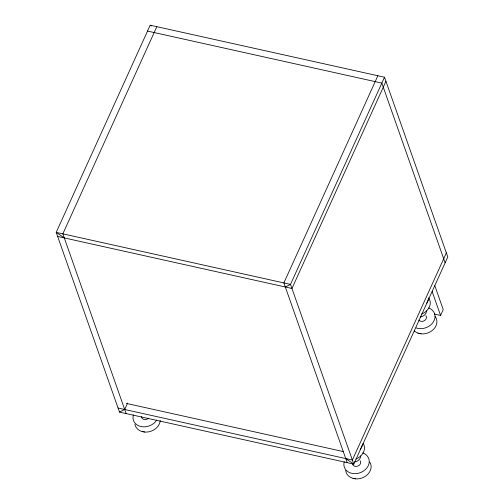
<?xml version="1.0" encoding="UTF-8"?>
<svg xmlns="http://www.w3.org/2000/svg" width="504" height="504" viewBox="0 0 504 504"><rect width="100%" height="100%" fill="white"/><g stroke="black" fill="none" stroke-linecap="round" stroke-linejoin="round"><path stroke-width="0.76" d="M150.192 25.2L56.209 232.369L119.498 412.096L353.808 464.121L447.791 256.952L384.502 77.225L150.192 25.2L151.376 26.019M156.826 26.674L62.849 233.843L126.139 413.57M127.625 403.049L124.702 409.494L119.498 412.096M377.861 75.751L283.884 282.92L347.174 462.647M384.502 77.225L290.518 284.395L285.314 286.997M385.938 81.302L291.955 288.471L57.645 236.445M446.355 252.876L352.378 460.045L118.062 408.019M434.423 314.074L440.565 315.441L443.23 309.569L434.794 285.611M147.527 31.072L381.837 83.097L445.126 262.817M417.967 333.094L421.048 333.78L418.818 333.289M126.378 403.402L343.262 451.559M353.033 478.302L355.263 478.8L352.176 478.113A12.909 10.401 -19.4 0 1 345.706 470.396M142.153 431.481L144.383 431.978L141.296 431.292A12.909 10.401 -19.4 0 1 134.915 424.261M64.279 237.919L56.209 232.369L290.518 284.395L353.808 464.121L345.738 458.571M432.13 291.476L440.565 315.441M360.108 460.769A4.208 3.389 -19.4 0 1 357.657 466.137A4.208 3.389 -19.4 0 1 352.428 463.434M369.747 462.061A12.947 10.433 -19.4 0 1 368.336 473.722A12.947 10.433 -19.4 0 1 355.244 478.857M362.786 452.945A12.947 10.433 -19.4 0 1 368.115 466.005A12.947 10.433 -19.4 0 1 352.334 473.451A12.947 10.433 -19.4 0 1 344.257 461.689M363.132 443.337A12.947 10.433 -19.4 0 1 355.887 459.031M360.706 455.931A6.476 5.216 -19.4 0 1 354.444 462.017M362.559 444.043A12.947 10.433 -19.4 0 1 360.121 449.404M148.63 418.181A4.208 3.389 -19.4 0 1 144.138 419.492A4.208 3.389 -19.4 0 1 141.542 416.613M160.234 420.475A12.947 10.433 -19.4 0 1 144.364 432.035M156.744 420.053A12.947 10.433 -19.4 0 1 140.944 426.529A12.947 10.433 -19.4 0 1 133.371 414.868M425.893 315.75A4.208 3.389 -19.4 0 1 424.431 320.651A4.208 3.389 -19.4 0 1 418.78 320.072M435.135 316.481A12.947 10.433 -19.4 0 1 434.379 328.4A12.947 10.433 -19.4 0 1 421.035 333.837M428.57 307.925A12.947 10.433 -19.4 0 1 433.402 321.873A12.947 10.433 -19.4 0 1 416.109 327.896M417.974 333.087A12.909 10.401 -19.4 0 1 414.187 330.826M428.52 297.757A12.947 10.433 -19.4 0 1 421.672 314.011M426.491 310.911A6.476 5.216 -19.4 0 1 420.229 316.997M428.343 299.023A12.947 10.433 -19.4 0 1 426.812 303.125"/></g></svg>
